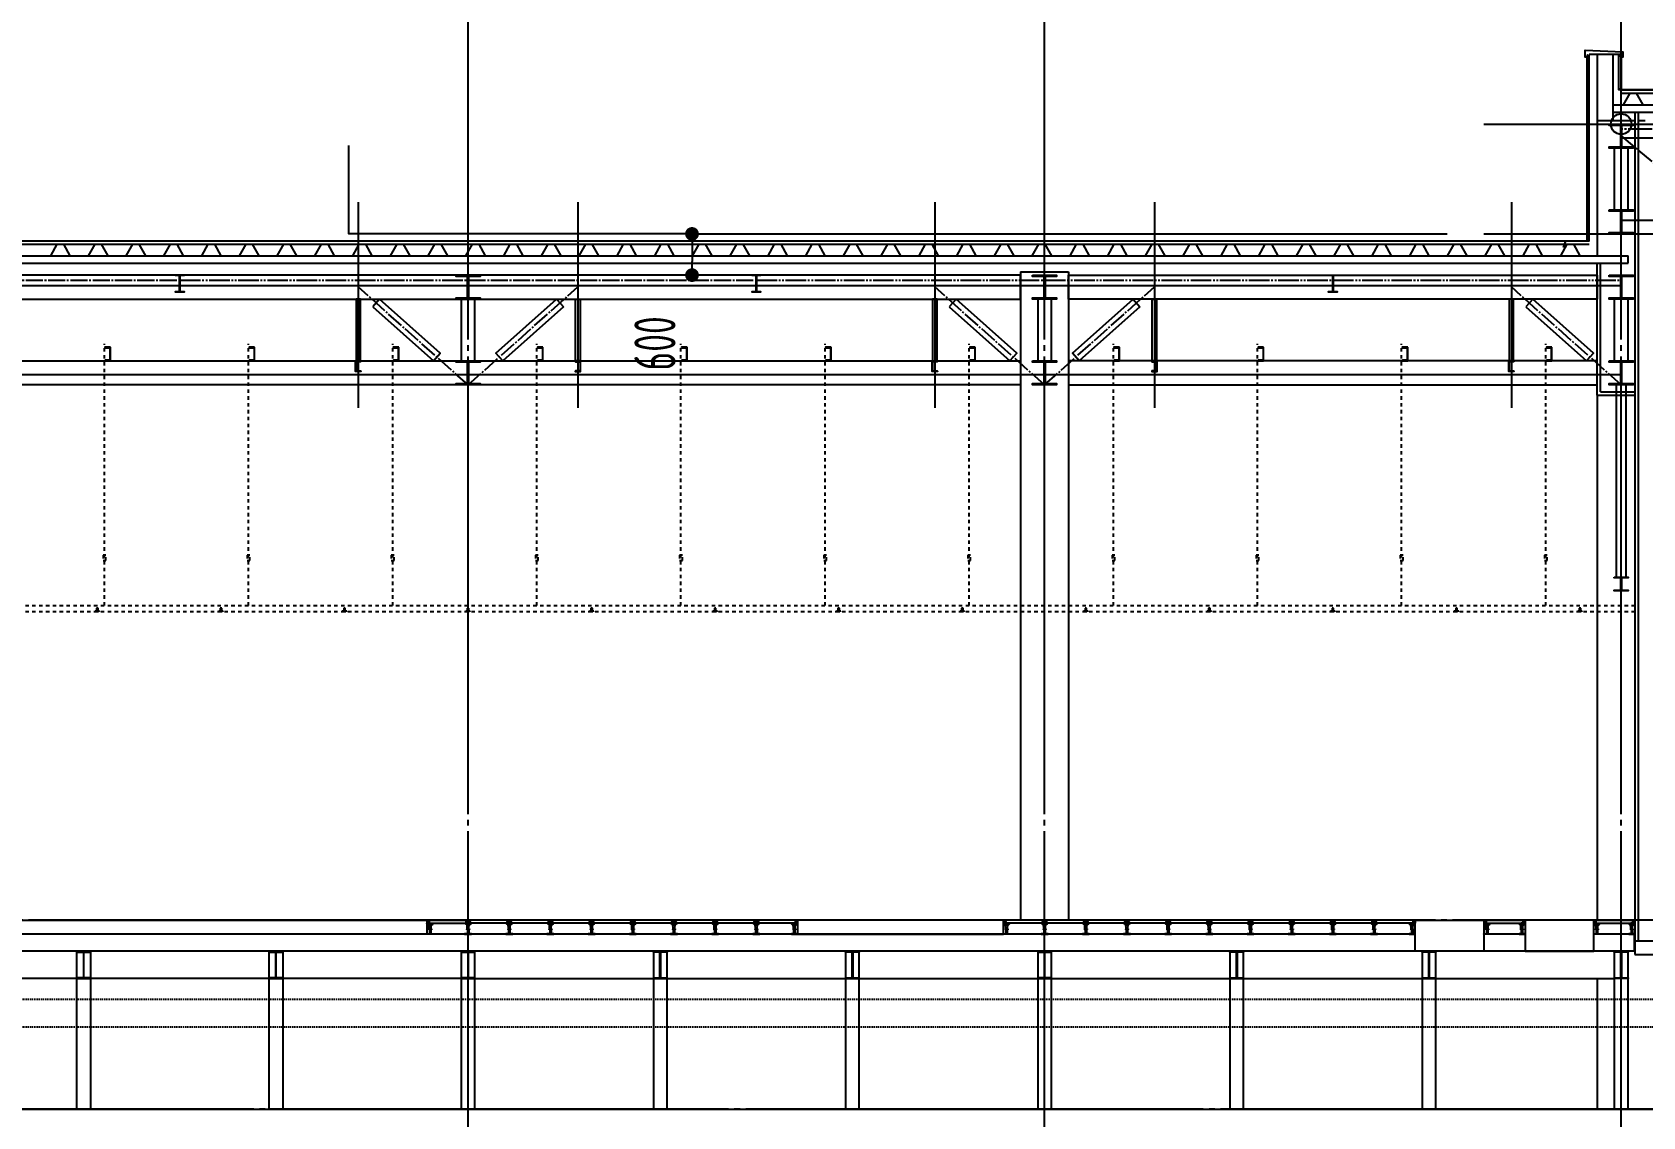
# Model space of a CAD drawing. Header units: millimetres. Extents: x -32710 to 654186, y -254124 to 420220.
# Drawn here: x 133250 to 156715, y 393838 to 409639 of the extents above; entities that cross this region are included whole.
import ezdxf
from ezdxf.xclip import XClip

# ---------------------------------------------------------------- set-up
doc = ezdxf.new("R2010")
doc.units = ezdxf.units.MM
doc.header["$LTSCALE"] = 1000
for name, pattern in [('DOT2', [3.175, 0, -3.175]), ('TPH12-SEC-@E$0$CENTERK0', [0.65, 0.5, -0.05, 0.05, -0.05]), ('TPH12-SEC-@E$0$CENTERK5', [6.916, 6.667, -0.083, 0.083, -0.083]), ('TPH12-SEC-@E$0$DOTK1', [0.1, 0.05, -0.05]), ('TPH12-SEC-@E$0$PHANTOMK1', [1.415, 1, -0.083, 0.083, -0.083, 0.083, -0.083]), ('YFM1P-長$0$HIDDEN', [9.525, 6.35, -3.175])]:
    doc.linetypes.add(name, pattern=pattern)
for name, color, linetype in [('0-LEVEL LINE', 4, 'DOT2'), ('TPH12-SEC-@E$0$$FFU', 252, 'TPH12-SEC-@E$0$DOTK1'), ('TPH12-SEC-@E$0$H-SIN', 252, 'TPH12-SEC-@E$0$CENTERK5'), ('TPH12-SEC-@E$0$HATCH', 252, 'Continuous'), ('TPH12-SEC-@E$0$KABE1', 252, 'Continuous'), ('TPH12-SEC-@E$0$PT', 252, 'Continuous'), ('TPH12-SEC-@E$0$SIAGE1', 252, 'Continuous'), ('TPH12-SEC-@E$0$SIAGE2', 252, 'Continuous'), ('TPH12-SEC-@E$0$SIAGE3', 252, 'Continuous'), ('TPH12-SEC-@E$0$SIN-M', 252, 'Continuous'), ('TPH12-SEC-@E$0$STEEL2', 252, 'Continuous'), ('TPH12-SEC-@E$0$STEEL3', 252, 'Continuous'), ('TPH12-SEC-@E$0$SUGATA2', 252, 'Continuous'), ('TPH12-SEC-@E$0$SUGATA3', 252, 'Continuous'), ('TPH12-SEC-@E$0$フリーアクセス', 252, 'Continuous'), ('YFM1P-長$0$M-FOUN', 252, 'Continuous')]:
    doc.layers.add(name, color=color, linetype=linetype)
doc.styles.add('TPH12-SEC-@E$0$dim-txt', font='isocp.shx', dxfattribs={"width": 0.7, "bigfont": 'chineset.shx'})
doc.dimstyles.new('TPH12-SEC-@E$0$ARCH-dim-2000', dxfattribs={"dimscale": 2000, "dimtxt": 0.3, "dimasz": 0.1, "dimexe": 0.1, "dimexo": 0.1, "dimgap": 0.05, "dimtad": 1, "dimdec": 0, "dimrnd": 0.1, "dimdsep": 46, "dimlunit": 6, "dimtxsty": 'TPH12-SEC-@E$0$dim-txt', "dimblk": 'TPH12-SEC-@E$0$_Dot', "dimblk1": 'TPH12-SEC-@E$0$_Origin', "dimblk2": 'TPH12-SEC-@E$0$_Origin', "dimcen": 2, "dimclrd": 256, "dimclre": 256, "dimclrt": 256, "dimadec": 0, "dimazin": 0, "dimtfac": 1, "dimtdec": 1, "dimtix": 1, "dimtmove": 2, "dimatfit": 3, "dimldrblk": 'TPH12-SEC-@E$0$_Origin', "dimfxl": 1, "dimtvp": 1, "dimtolj": 1, "dimarcsym": 0})

# ---------------------------------------------------------------- blocks, each defined once
blk = doc.blocks.new('TPH12-SEC-@E$0$ペデスタルA')
at = {"layer": 'TPH12-SEC-@E$0$フリーアクセス'}
for p, q in [((-30, 0), (-31, -1)), ((-14, 0), (-30, 0)), ((-13, -1), (-14, 0)), ((0, -10), (0, 0)), ((13, -1), (14, 0)), ((14, 0), (30, 0)), ((30, 0), (31, -1)), ((-50, -200), (-50, -197)), ((-50, -197), (50, -197)), ((50, -200), (-50, -200)), ((-40, -46), (-40, -49)), ((40, -46), (-40, -46)), ((-40, -47), (40, -47)), ((38, -51), (-38, -51)), ((-38, -51), (-15, -72)), ((36, -43), (-36, -43)), ((-36, -43), (-36, -45)), ((-36, -45), (-34, -45)), ((-34, -41), (-34, -45)), ((32, -40), (-32, -40)), ((32, -46), (-32, -46)), ((-31, -8), (-31, -1)), ((-13, -1), (-31, -1)), ((-13, -8), (-31, -8)), ((-30, -20), (-30, -39)), ((-28, -18), (-16, -18)), ((-26, -10), (-26, -8)), ((-26, -18), (-26, -10)), ((-26, -10), (-26, -10)), ((-26, -18), (-26, -36)), ((-26, -36), (-25, -37)), ((-25, -37), (-25, -40)), ((-25, -37), (-19, -37)), ((-24, -41), (-20, -41)), ((-18, -36), (-19, -37)), ((-19, -37), (-19, -40)), ((-19, -122), (-19, -136)), ((18, -122), (-19, -122)), ((-16, -138), (-19, -136)), ((-18, -10), (-18, -8)), ((-18, -18), (-18, -10)), ((-18, -10), (-18, -10)), ((-18, -18), (-18, -36)), ((16, -138), (-16, -138)), ((-15, -46), (-15, -44)), ((-15, -46), (-8, -46)), ((-13, -122), (-15, -53)), ((-14, -20), (-14, -39)), ((-9, -43), (-14, -43)), ((-13, -8), (-13, -1)), ((-12, -197), (-10, -194)), ((-10, -122), (-10, -136)), ((-10, -138), (-10, -194)), ((10, -194), (-10, -194)), ((9, -112), (-9, -112)), ((-9, -130), (9, -130)), ((-8, -46), (-8, -44)), ((-5, -39), (-4, -13)), ((-5, -109), (0, -106)), ((-5, -115), (-5, -109)), ((0, -118), (-5, -115)), ((-5, -127), (0, -124)), ((-5, -133), (-5, -127)), ((0, -136), (-5, -133)), ((-2, -53), (-2, -71)), ((-1, -45), (-1, -43)), ((-1, -45), (1, -45)), ((0, -106), (5, -109)), ((5, -115), (0, -118)), ((0, -124), (5, -127)), ((5, -133), (0, -136)), ((1, -45), (1, -43)), ((2, -53), (2, -71)), ((5, -39), (4, -13)), ((5, -109), (5, -115)), ((5, -127), (5, -133)), ((10, -122), (10, -136)), ((10, -138), (10, -194)), ((12, -197), (10, -194)), ((13, -8), (13, -1)), ((13, -1), (31, -1)), ((13, -8), (31, -8)), ((13, -122), (15, -53)), ((14, -20), (14, -39)), ((38, -51), (15, -72)), ((28, -18), (16, -18)), ((16, -138), (18, -136)), ((18, -10), (18, -8)), ((18, -18), (18, -10)), ((18, -10), (18, -10)), ((18, -18), (18, -36)), ((18, -36), (19, -37)), ((18, -122), (18, -136)), ((25, -37), (19, -37)), ((19, -37), (19, -40)), ((24, -41), (20, -41)), ((26, -36), (25, -37)), ((25, -37), (25, -40)), ((26, -10), (26, -8)), ((26, -18), (26, -10)), ((26, -10), (26, -10)), ((26, -18), (26, -36)), ((30, -20), (30, -39)), ((31, -8), (31, -1)), ((33, -45), (33, -41)), ((36, -45), (33, -45)), ((36, -43), (36, -45)), ((40, -49), (40, -46)), ((50, -200), (50, -197))]:
    blk.add_line(p, q, dxfattribs=at)
for centre in [(0, -112), (0, -130)]:
    blk.add_circle(centre, 4.98, dxfattribs=at)
for centre, radius, start, end in [((-38, -49), 2, 180, 270), ((-38, -52), 1, 47.9554, 82.0191), ((-32, -41), 1, 90, 180), ((-32, -45), 1, 180, 270), ((-32, -38), 1.5, 270, 358.5), ((-28, -20), 2, 90, 178.5), ((-26, -8), 0.4, 0, 90), ((-24, -40), 1, 180.5, 270), ((-20, -40), 1, 270, 359.5), ((-18, -8), 0.4, 90, 180), ((-17, -53), 2, 2, 90), ((-16, -20), 2, 1.5, 90), ((-14, -44), 0.9, 90, 175), ((-16, -72), 1, 2, 47.9554), ((-12, -38), 1.5, 181.5, 270), ((-14, -131), 7.03, 270, 309.8217), ((0, -110), 28.5, 250.5288, 289.4712), ((-9, -44), 0.9, 5, 90), ((-6, -39), 1, 270, 357.5), ((-1, -13), 3, 90, 177.5), ((-4, -53), 2, 0, 90), ((0, -71), 2, 180, 270), ((0, -71), 2, 270, 0), ((1, -13), 3, 2.5, 90), ((4, -53), 2, 90, 180), ((6, -39), 1, 182.5, 270), ((14, -131), 7.03, 230.1783, 270), ((12, -38), 1.5, 270, 358.5), ((16, -20), 2, 90, 178.5), ((17, -53), 2, 90, 178), ((16, -72), 1, 132.0446, 178), ((18, -8), 0.4, 0, 90), ((20, -40), 1, 180.5, 270), ((24, -40), 1, 270, 359.5), ((26, -8), 0.4, 90, 180), ((28, -20), 2, 1.5, 90), ((32, -38), 1.5, 181.5, 270), ((32, -41), 1, 0, 90), ((32, -45), 1, 270, 0), ((38, -49), 2, 270, 0)]:
    blk.add_arc(centre, radius, start, end, dxfattribs=at)
blk = doc.blocks.new('TPH12-SEC-@E$0$$ISO-BL35900')
at = {"layer": 'TPH12-SEC-@E$0$SIAGE1'}
blk.add_lwpolyline([(-17, 917), (-17, 937, -0.414214), (-17, 937), (-11, 937), (-10, 948, -0.376614), (-8, 950, -0.414214), (-6, 948), (-6, 934, -0.414214), (-6, 933), (-10, 933), (-10, 917), (-6, 917, -0.414214), (-6, 917), (-6, 905), (0, 905, -0.414214), (0, 905), (0, 8, -1), (-5, 8), (-5, 40), (-11, 40), (-12, 31, -0.391902), (-14, 29), (-14, 29, -0.414214), (-16, 31), (-16, 39)], format="xyb", dxfattribs=at)
at = {"layer": 'TPH12-SEC-@E$0$SIAGE2'}
for p, q in [((-17, 937), (-25, 937)), ((-14, 29), (-27, 29))]:
    blk.add_line(p, q, dxfattribs=at)
at = {"layer": 'TPH12-SEC-@E$0$SIAGE2', "color": 7}
blk.add_lwpolyline([(-25, 39), (-25, 31, -0.414214), (-27, 29), (-27, 29, -0.383541), (-29, 31), (-30, 39), (-30, 49), (-34, 49, -0.414214), (-35, 50), (-35, 948, -1), (-31, 948), (-31, 937), (-25, 937, -0.414214), (-25, 937), (-25, 917)], format="xyb", dxfattribs=at)
blk = doc.blocks.new('TPH12-SEC-@E$0$_Dot')
at = {"color": 0, "linetype": 'ByBlock', "lineweight": -2}
blk.add_line((-0.5, 0), (-1, 0), dxfattribs=at)
at = {"color": 0, "linetype": 'ByBlock', "const_width": 0.5}
blk.add_lwpolyline([(-0.25, 0, 1), (0.25, 0, 1)], format="xyb", close=True, dxfattribs=at)
blk = doc.blocks.new('*D2613')
at = {"layer": 'DEFPOINTS', "color": 0, "transparency": 16777216}
for p in [(142863, 406700), (142863, 406100), (142863, 406100)]:
    blk.add_point(p, dxfattribs=at)
at = {"layer": 'TPH12-SEC-@E$0$SIN-M', "lineweight": -2, "transparency": 16777216}
blk.add_line((142863, 406500), (142863, 406300), dxfattribs=at)
at = {"layer": 'TPH12-SEC-@E$0$SIN-M', "lineweight": -2, "transparency": 16777216, "xscale": 200, "yscale": 200, "zscale": 200}
for p, rotation in [((142863, 406700), 90), ((142863, 406100), 270)]:
    blk.add_blockref('TPH12-SEC-@E$0$_Dot', p, dxfattribs=dict(at, rotation=rotation))
at = {"layer": 'TPH12-SEC-@E$0$SIN-M', "transparency": 16777216, "insert": (142323, 405105), "char_height": 600, "attachment_point": 5, "rotation": 90, "style": 'TPH12-SEC-@E$0$dim-txt'}
blk.add_mtext('\\A1;600', dxfattribs=at)
blk = doc.blocks.new('TPH12-SEC-@E$0$_Origin')
at = {"color": 0, "linetype": 'ByBlock', "lineweight": -2}
blk.add_line((0, 0), (-1, 0), dxfattribs=at)
blk.add_circle((0, 0), 0.5, dxfattribs=at)
blk = doc.blocks.new('TPH12-SEC-@E$0$ペデスタルB')
at = {"layer": 'TPH12-SEC-@E$0$フリーアクセス'}
for p, q in [((-31, -1), (-30, 0)), ((-30, 0), (-14, 0)), ((-14, 0), (-13, -1)), ((-84, -49), (-84, -52)), ((3, -49), (-84, -49)), ((3, -50), (-84, -50)), ((-84, -200), (-84, -197)), ((3, -197), (-84, -197)), ((-84, -200), (3, -200)), ((1, -54), (-82, -54)), ((-82, -54), (-59, -75)), ((-3, -46), (-77, -46)), ((-77, -49), (-77, -46)), ((-77, -49), (-3, -49)), ((-62, -125), (-62, -139)), ((-25, -125), (-62, -125)), ((-60, -141), (-62, -139)), ((-28, -141), (-60, -141)), ((-57, -125), (-59, -56)), ((-56, -197), (-53, -194)), ((-35, -115), (-53, -115)), ((-53, -125), (-53, -139)), ((-53, -133), (-35, -133)), ((-53, -141), (-53, -194)), ((-53, -194), (-34, -194)), ((-49, -112), (-44, -109)), ((-49, -118), (-49, -112)), ((-44, -121), (-49, -118)), ((-49, -130), (-44, -127)), ((-49, -136), (-49, -130)), ((-44, -139), (-49, -136)), ((-46, -56), (-46, -74)), ((-44, -109), (-39, -112)), ((-39, -118), (-44, -121)), ((-44, -127), (-39, -130)), ((-39, -136), (-44, -139)), ((-42, -56), (-42, -74)), ((-39, -112), (-39, -118)), ((-39, -130), (-39, -136)), ((-34, -125), (-34, -139)), ((-34, -141), (-34, -194)), ((-31, -197), (-34, -194)), ((-31, -1), (-13, -1)), ((-31, -8), (-31, -1)), ((-31, -8), (-13, -8)), ((-31, -125), (-29, -56)), ((-30, -20), (-30, -39)), ((1, -54), (-29, -75)), ((-16, -18), (-28, -18)), ((-28, -141), (-25, -139)), ((-26, -10), (-26, -8)), ((-26, -10), (-26, -10)), ((-26, -32), (-26, -10)), ((-25, -33), (-26, -32)), ((-25, -33), (-19, -33)), ((-25, -125), (-25, -139)), ((-18, -32), (-19, -33)), ((-18, -10), (-18, -8)), ((-18, -10), (-18, -10)), ((-18, -32), (-18, -10)), ((-14, -20), (-14, -39)), ((-13, -8), (-13, -1)), ((-5, -39), (-4, -13)), ((0, -43), (0, 0)), ((0, 0), (3, 0)), ((0, -40), (0, -1)), ((3, 0), (3, -43)), ((3, -52), (3, -49)), ((3, -200), (3, -197))]:
    blk.add_line(p, q, dxfattribs=at)
blk.add_lwpolyline([(-4, -40), (-56, -40), (-56, -46), (-4, -46)], close=True, dxfattribs=at)
for centre in [(-44, -115), (-44, -133)]:
    blk.add_circle(centre, 4.98, dxfattribs=at)
for centre, radius, start, end in [((-82, -52), 2, 180, 270), ((-82, -55), 1, 47.9554, 82.0191), ((-73, -75), 1, 2, 47.9554), ((-61, -56), 2, 2, 90), ((-58, -134), 7.03, 270, 309.8217), ((-44, -112), 28.5, 250.5288, 289.4712), ((-48, -56), 2, 0, 90), ((-44, -74), 2, 180, 270), ((-44, -74), 2, 270, 0), ((-40, -56), 2, 90, 180), ((-30, -134), 7.03, 230.1783, 270), ((-31, -39), 1, 270, 357.5), ((-28, -20), 2, 90, 177.5), ((-27, -56), 2, 90, 178), ((-28, -75), 1, 132.0446, 178), ((-26, -8), 0.4, 0, 90), ((-18, -8), 0.4, 90, 180), ((-16, -20), 2, 2.5, 90), ((-13, -39), 1, 182.5, 270), ((-6, -39), 1, 270, 357.5), ((-1, -13), 3, 90, 177.5), ((-3, -43), 3.2, 270, 0), ((-3, -43), 6.4, 270, 0), ((1, -52), 2, 270, 0)]:
    blk.add_arc(centre, radius, start, end, dxfattribs=at)
blk = doc.blocks.new('YFM1P-長')
at = {"layer": 'YFM1P-長$0$M-FOUN', "color": 252, "linetype": 'YFM1P-長$0$HIDDEN', "ltscale": 0.1}
for p, q in [((270450, 402885), (47650, 402885)), ((270450, 402130), (47650, 402130))]:
    blk.add_line(p, q, dxfattribs=at)
at = {"layer": 'YFM1P-長$0$M-FOUN', "color": 1}
blk.add_line((270450, 401200), (47650, 401200), dxfattribs=at)
blk = doc.blocks.new('TPH12-SEC-@E')
at = {"layer": 'DEFPOINTS'}
for p, q in [((156400, 408100), (180400, 408100)), ((138000, 407164.1), (138000, 404164.1)), ((141200, 407164.1), (141200, 404164.1)), ((146400, 407164.1), (146400, 404164.1)), ((149600, 407164.1), (149600, 404164.1)), ((154800, 407164.1), (154800, 404164.1)), ((156400, 406900), (180400, 406900)), ((131200, 405950), (139600, 405950)), ((139600, 405950), (156400, 405950)), ((131200, 404650), (139600, 404650)), ((139600, 404650), (156400, 404650))]:
    blk.add_line(p, q, dxfattribs=at)
blk.add_circle((156400, 408300), 150, dxfattribs=at)
at = {"layer": 'TPH12-SEC-@E$0$$FFU'}
for p, q in [((134302, 401285), (134302, 405100)), ((136402, 401285), (136402, 405100)), ((138502, 401285), (138502, 405100)), ((140602, 401285), (140602, 405100)), ((142702, 401285), (142702, 405100)), ((144802, 401285), (144802, 405100)), ((146902, 401285), (146902, 405100)), ((149002, 401285), (149002, 405100)), ((151102, 401285), (151102, 405100)), ((153202, 401285), (153202, 405100)), ((155302, 401285), (155302, 405100)), ((63950, 401285), (156600, 401285)), ((63950, 401200), (156600, 401200))]:
    blk.add_line(p, q, dxfattribs=at)
for points in [[(134322, 401940), (134322, 402020), (134322, 402020), (134282, 402020), (134282, 401940)], [(136422, 401940), (136422, 402020), (136422, 402020), (136382, 402020), (136382, 401940)], [(138522, 401940), (138522, 402020), (138522, 402020), (138482, 402020), (138482, 401940)], [(140622, 401940), (140622, 402020), (140622, 402020), (140582, 402020), (140582, 401940)], [(142722, 401940), (142722, 402020), (142722, 402020), (142682, 402020), (142682, 401940)], [(144822, 401940), (144822, 402020), (144822, 402020), (144782, 402020), (144782, 401940)], [(146922, 401940), (146922, 402020), (146922, 402020), (146882, 402020), (146882, 401940)], [(149022, 401940), (149022, 402020), (149022, 402020), (148982, 402020), (148982, 401940)], [(151122, 401940), (151122, 402020), (151122, 402020), (151082, 402020), (151082, 401940)], [(153222, 401940), (153222, 402020), (153222, 402020), (153182, 402020), (153182, 401940)], [(155322, 401940), (155322, 402020), (155322, 402020), (155282, 402020), (155282, 401940)], [(134167.5, 401200), (134232.5, 401200), (134232.5, 401203), (134211, 401203), (134211, 401248), (134189, 401248), (134189, 401203), (134167.5, 401203)], [(135967.5, 401200), (136032.5, 401200), (136032.5, 401203), (136011, 401203), (136011, 401248), (135989, 401248), (135989, 401203), (135967.5, 401203)], [(137767.5, 401200), (137832.5, 401200), (137832.5, 401203), (137811, 401203), (137811, 401248), (137789, 401248), (137789, 401203), (137767.5, 401203)], [(139567.5, 401200), (139632.5, 401200), (139632.5, 401203), (139611, 401203), (139611, 401248), (139589, 401248), (139589, 401203), (139567.5, 401203)], [(141367.5, 401200), (141432.5, 401200), (141432.5, 401203), (141411, 401203), (141411, 401248), (141389, 401248), (141389, 401203), (141367.5, 401203)], [(143167.5, 401200), (143232.5, 401200), (143232.5, 401203), (143211, 401203), (143211, 401248), (143189, 401248), (143189, 401203), (143167.5, 401203)], [(144967.5, 401200), (145032.5, 401200), (145032.5, 401203), (145011, 401203), (145011, 401248), (144989, 401248), (144989, 401203), (144967.5, 401203)], [(146767.5, 401200), (146832.5, 401200), (146832.5, 401203), (146811, 401203), (146811, 401248), (146789, 401248), (146789, 401203), (146767.5, 401203)], [(148567.5, 401200), (148632.5, 401200), (148632.5, 401203), (148611, 401203), (148611, 401248), (148589, 401248), (148589, 401203), (148567.5, 401203)], [(150367.5, 401200), (150432.5, 401200), (150432.5, 401203), (150411, 401203), (150411, 401248), (150389, 401248), (150389, 401203), (150367.5, 401203)], [(152167.5, 401200), (152232.5, 401200), (152232.5, 401203), (152211, 401203), (152211, 401248), (152189, 401248), (152189, 401203), (152167.5, 401203)], [(153967.5, 401200), (154032.5, 401200), (154032.5, 401203), (154011, 401203), (154011, 401248), (153989, 401248), (153989, 401203), (153967.5, 401203)], [(155767.5, 401200), (155832.5, 401200), (155832.5, 401203), (155811, 401203), (155811, 401248), (155789, 401248), (155789, 401203), (155767.5, 401203)]]:
    blk.add_lwpolyline(points, close=True, dxfattribs=at)
at = {"layer": 'TPH12-SEC-@E$0$H-SIN'}
for p, q in [((139600, 377500), (139600, 414000)), ((148000, 377500), (148000, 414000)), ((156400, 377500), (156400, 414000)), ((154400, 408300), (182400, 408300)), ((154400, 406700), (182400, 406700)), ((298929.6, 396700), (18729.6, 396700)), ((274800, 393950), (45200, 393950))]:
    blk.add_line(p, q, dxfattribs=at)
at = {"layer": 'TPH12-SEC-@E$0$HATCH'}
for points in [[(138211.3, 405638.1), (139094.9, 404850), (139194.7, 404961.9), (138311.1, 405750)], [(140988.7, 405638.1), (140105.1, 404850), (140005.3, 404961.9), (140888.9, 405750)], [(146611.3, 405638.1), (147494.9, 404850), (147594.7, 404961.9), (146711.1, 405750)], [(149388.7, 405638.1), (148505.1, 404850), (148405.3, 404961.9), (149288.9, 405750)], [(155011.3, 405638.1), (155894.9, 404850), (155994.7, 404961.9), (155111.1, 405750)]]:
    blk.add_lwpolyline(points, close=True, dxfattribs=at)
at = {"layer": 'TPH12-SEC-@E$0$KABE1'}
for p, q in [((156600, 396400), (180200, 396400)), ((156600, 396400), (156600, 396200)), ((156600, 396200), (180200, 396200)), ((47650, 393950), (272350, 393950))]:
    blk.add_line(p, q, dxfattribs=at)
for points in [[(71200, 396700), (139000, 396700), (139000, 396500), (71200, 396500)], [(147400, 396700), (144400, 396700), (144400, 396500), (147400, 396500)]]:
    blk.add_lwpolyline(points, close=True, dxfattribs=at)
for points in [[(154400, 396250), (153400, 396250), (153400, 396700), (154400, 396700), (154400, 396250)], [(155000, 396250), (156000, 396250), (156000, 396700), (155000, 396700), (155000, 396250)]]:
    blk.add_lwpolyline(points, dxfattribs=at)
at = {"layer": 'TPH12-SEC-@E$0$PT'}
for p, q in [((156600, 408475), (156600, 396400)), ((156650, 408475), (156650, 396400)), ((156050, 404350), (156050, 406275)), ((156100, 404400), (156100, 406275)), ((156050, 404350), (156600, 404350)), ((156100, 404400), (156600, 404400))]:
    blk.add_line(p, q, dxfattribs=at)
at = {"layer": 'TPH12-SEC-@E$0$SIAGE1'}
for p, q in [((156383, 409282.4), (156383, 409301.5)), ((156383, 409282.4), (156383, 409301.5)), ((156383.5, 409302), (156389, 409302)), ((156383.5, 409302), (156389, 409302)), ((156389, 409302), (156389.9, 409313.2)), ((156389, 409302), (156389.9, 409313.2)), ((156393.5, 409298), (156390, 409298)), ((156390, 409298), (156390, 409282)), ((156393.5, 409298), (156390, 409298)), ((156390, 409298), (156390, 409282)), ((156390, 409282), (156393.5, 409282)), ((156390, 409282), (156393.5, 409282)), ((156394, 409313), (156394, 409298.5)), ((156394, 409313), (156394, 409298.5)), ((156394, 409281.5), (156394, 409270)), ((156394, 409281.5), (156394, 409270)), ((156394, 409270), (156399.5, 409270)), ((156394, 409270), (156399.5, 409270)), ((156400, 409269.5), (156400, 408810)), ((139000, 396700), (139600, 396700)), ((144400, 396700), (139600, 396700)), ((153400, 396700), (147400, 396700)), ((154400, 396700), (155000, 396700)), ((156000, 396700), (156600, 396700))]:
    blk.add_line(p, q, dxfattribs=at)
for points in [[(155900, 409275), (155875, 409275), (155875, 409375), (156425, 409355), (156425, 409275), (156400, 409275)], [(157205.8, 408700), (157170, 408800), (156365, 408800), (156365, 408950)], [(156330, 408580), (156435, 408580), (156530, 408750), (156620, 408750), (156715, 408580)], [(155558.4, 406500), (155594.3, 406600), (155935, 406600), (155935, 406760)], [(133250, 406380), (133520, 406380), (133615, 406550), (133705, 406550), (133800, 406380)], [(133800, 406380), (134070, 406380), (134165, 406550), (134255, 406550), (134350, 406380)], [(134350, 406380), (134620, 406380), (134715, 406550), (134805, 406550), (134900, 406380)], [(134900, 406380), (135170, 406380), (135265, 406550), (135355, 406550), (135450, 406380)], [(135450, 406380), (135720, 406380), (135815, 406550), (135905, 406550), (136000, 406380)], [(136000, 406380), (136270, 406380), (136365, 406550), (136455, 406550), (136550, 406380)], [(136550, 406380), (136820, 406380), (136915, 406550), (137005, 406550), (137100, 406380)], [(137100, 406380), (137370, 406380), (137465, 406550), (137555, 406550), (137650, 406380)], [(137650, 406380), (137920, 406380), (138015, 406550), (138105, 406550), (138200, 406380)], [(138200, 406380), (138470, 406380), (138565, 406550), (138655, 406550), (138750, 406380)], [(138750, 406380), (139020, 406380), (139115, 406550), (139205, 406550), (139300, 406380)], [(139300, 406380), (139570, 406380), (139665, 406550), (139755, 406550), (139850, 406380)], [(139850, 406380), (140120, 406380), (140215, 406550), (140305, 406550), (140400, 406380)], [(140400, 406380), (140670, 406380), (140765, 406550), (140855, 406550), (140950, 406380)], [(140950, 406380), (141220, 406380), (141315, 406550), (141405, 406550), (141500, 406380)], [(141500, 406380), (141770, 406380), (141865, 406550), (141955, 406550), (142050, 406380)], [(142050, 406380), (142320, 406380), (142415, 406550), (142505, 406550), (142600, 406380)], [(142600, 406380), (142870, 406380), (142965, 406550), (143055, 406550), (143150, 406380)], [(143150, 406380), (143420, 406380), (143515, 406550), (143605, 406550), (143700, 406380)], [(143700, 406380), (143970, 406380), (144065, 406550), (144155, 406550), (144250, 406380)], [(144250, 406380), (144520, 406380), (144615, 406550), (144705, 406550), (144800, 406380)], [(144800, 406380), (145070, 406380), (145165, 406550), (145255, 406550), (145350, 406380)], [(145350, 406380), (145620, 406380), (145715, 406550), (145805, 406550), (145900, 406380)], [(145900, 406380), (146170, 406380), (146265, 406550), (146355, 406550), (146450, 406380)], [(146450, 406380), (146720, 406380), (146815, 406550), (146905, 406550), (147000, 406380)], [(147000, 406380), (147270, 406380), (147365, 406550), (147455, 406550), (147550, 406380)], [(147550, 406380), (147820, 406380), (147915, 406550), (148005, 406550), (148100, 406380)], [(148100, 406380), (148370, 406380), (148465, 406550), (148555, 406550), (148650, 406380)], [(148650, 406380), (148920, 406380), (149015, 406550), (149105, 406550), (149200, 406380)], [(149200, 406380), (149470, 406380), (149565, 406550), (149655, 406550), (149750, 406380)], [(149750, 406380), (150020, 406380), (150115, 406550), (150205, 406550), (150300, 406380)], [(150300, 406380), (150570, 406380), (150665, 406550), (150755, 406550), (150850, 406380)], [(150850, 406380), (151120, 406380), (151215, 406550), (151305, 406550), (151400, 406380)], [(151400, 406380), (151670, 406380), (151765, 406550), (151855, 406550), (151950, 406380)], [(151950, 406380), (152220, 406380), (152315, 406550), (152405, 406550), (152500, 406380)], [(152500, 406380), (152770, 406380), (152865, 406550), (152955, 406550), (153050, 406380)], [(153050, 406380), (153320, 406380), (153415, 406550), (153505, 406550), (153600, 406380)], [(153600, 406380), (153870, 406380), (153965, 406550), (154055, 406550), (154150, 406380)], [(154150, 406380), (154420, 406380), (154515, 406550), (154605, 406550), (154700, 406380)], [(154700, 406380), (154970, 406380), (155065, 406550), (155155, 406550), (155250, 406380)], [(155250, 406380), (155520, 406380), (155615, 406550), (155705, 406550), (155800, 406380)]]:
    blk.add_lwpolyline(points, dxfattribs=at)
blk.add_lwpolyline([(155917, 407452.4), (155917, 407471.5, 0.4142136), (155916.5, 407472), (155911, 407472), (155910.1, 407483.2, 0.3766136), (155908, 407485, 0.4142136), (155906, 407483), (155906, 407468.5, 0.4142135), (155906.5, 407468), (155910, 407468), (155910, 407452), (155906.5, 407452, 0.4142136), (155906, 407451.5), (155906, 407440), (155900.5, 407440, 0.4142136), (155900, 407439.5), (155900, 406600)], format="xyb", dxfattribs=at)
for centre, radius, start, end in [((156383.5, 409301.5), 0.5, 90, 180), ((156383.5, 409301.5), 0.5, 90, 180), ((156392, 409312.9), 2.14, 89.48926, 172.0375), ((156392, 409312.9), 2.14, 89.48926, 172.0375), ((156392, 409313), 2, 360, 90), ((156392, 409313), 2, 360, 90), ((156393.5, 409298.5), 0.5, 270, 360), ((156393.5, 409298.5), 0.5, 270, 360), ((156393.5, 409281.5), 0.5, 360, 90), ((156393.5, 409281.5), 0.5, 360, 90), ((156399.5, 409269.5), 0.5, 360, 90), ((156399.5, 409269.5), 0.5, 360, 90)]:
    blk.add_arc(centre, radius, start, end, dxfattribs=at)
at = {"layer": 'TPH12-SEC-@E$0$SIAGE2'}
for p, q in [((156383.5, 409302), (156374.5, 409302)), ((156383.5, 409302), (156374.5, 409302)), ((156400, 408810), (156365, 408810)), ((155916.5, 407472), (155925.5, 407472)), ((155900, 406600), (155935, 406600))]:
    blk.add_line(p, q, dxfattribs=at)
for points in [[(156365, 408810), (156365, 409313, -1), (156369, 409313), (156369, 409302), (156374.5, 409302, -0.4142136), (156375, 409301.5), (156375, 409282.4)], [(155935, 406600), (155935, 407483, 1), (155931, 407483), (155931, 407472), (155925.5, 407472, 0.4142136), (155925, 407471.5), (155925, 407452.4)]]:
    blk.add_lwpolyline(points, format="xyb", dxfattribs=at)
at = {"layer": 'TPH12-SEC-@E$0$SIAGE3'}
for p, q in [((156400, 409315), (155935, 409315)), ((156280, 408580), (180520, 408580)), ((47050, 406380), (156500, 406380)), ((156500, 406275), (156500, 406380))]:
    blk.add_line(p, q, dxfattribs=at)
at = {"layer": 'TPH12-SEC-@E$0$SIN-M'}
blk.add_line((142863.3, 406700), (153863.3, 406700), dxfattribs=at)
blk.add_lwpolyline([(142863.3, 406700), (137863.3, 406700), (137863.3, 407990)], dxfattribs=at)
at = {"layer": 'TPH12-SEC-@E$0$STEEL2'}
for points in [[(156225, 408300), (156575, 408300), (156575, 408281), (156419, 408281, 0.4142136), (156406, 408268), (156406, 407982, 0.4142136), (156419, 407969), (156575, 407969), (156575, 407950), (156225, 407950), (156225, 407969), (156381, 407969, 0.4142136), (156394, 407982), (156394, 408268, 0.4142136), (156381, 408281), (156225, 408281)], [(156225, 407050), (156575, 407050), (156575, 407031), (156419, 407031, 0.4142136), (156406, 407018), (156406, 406732, 0.4142136), (156419, 406719), (156575, 406719), (156575, 406700), (156225, 406700), (156225, 406719), (156381, 406719, 0.4142136), (156394, 406732), (156394, 407018, 0.4142136), (156381, 407031), (156225, 407031)], [(135338, 406100), (135462, 406100), (135462, 406092), (135410.5, 406092, 0.4142136), (135402.5, 406084), (135402.5, 405868, 0.4142136), (135410.5, 405860), (135462, 405860), (135462, 405852), (135338, 405852), (135338, 405860), (135389.5, 405860, 0.4142136), (135397.5, 405868), (135397.5, 406084, 0.4142136), (135389.5, 406092), (135338, 406092)], [(139425, 406100), (139775, 406100), (139775, 406081), (139619, 406081, 0.4142136), (139606, 406068), (139606, 405782, 0.4142136), (139619, 405769), (139775, 405769), (139775, 405750), (139425, 405750), (139425, 405769), (139581, 405769, 0.4142136), (139594, 405782), (139594, 406068, 0.4142136), (139581, 406081), (139425, 406081)], [(143738, 406100), (143862, 406100), (143862, 406092), (143810.5, 406092, 0.4142136), (143802.5, 406084), (143802.5, 405868, 0.4142136), (143810.5, 405860), (143862, 405860), (143862, 405852), (143738, 405852), (143738, 405860), (143789.5, 405860, 0.4142136), (143797.5, 405868), (143797.5, 406084, 0.4142136), (143789.5, 406092), (143738, 406092)], [(147825, 406100), (148175, 406100), (148175, 406081), (148019, 406081, 0.4142136), (148006, 406068), (148006, 405782, 0.4142136), (148019, 405769), (148175, 405769), (148175, 405750), (147825, 405750), (147825, 405769), (147981, 405769, 0.4142136), (147994, 405782), (147994, 406068, 0.4142136), (147981, 406081), (147825, 406081)], [(152138, 406100), (152262, 406100), (152262, 406092), (152210.5, 406092, 0.4142136), (152202.5, 406084), (152202.5, 405868, 0.4142136), (152210.5, 405860), (152262, 405860), (152262, 405852), (152138, 405852), (152138, 405860), (152189.5, 405860, 0.4142136), (152197.5, 405868), (152197.5, 406084, 0.4142136), (152189.5, 406092), (152138, 406092)], [(156225, 406100), (156575, 406100), (156575, 406081), (156419, 406081, 0.4142136), (156406, 406068), (156406, 405782, 0.4142136), (156419, 405769), (156575, 405769), (156575, 405750), (156225, 405750), (156225, 405769), (156381, 405769, 0.4142136), (156394, 405782), (156394, 406068, 0.4142136), (156381, 406081), (156225, 406081)], [(134390, 405050), (134310, 405050), (134310, 405046.5, 0.4142136), (134317.5, 405039), (134375, 405039, -0.4142136), (134382.5, 405031.5), (134382.5, 404868.5, -0.4142136), (134375, 404861), (134317.5, 404861, 0.4142136), (134310, 404853.5), (134310, 404850), (134390, 404850)], [(136490, 405050), (136410, 405050), (136410, 405046.5, 0.4142136), (136417.5, 405039), (136475, 405039, -0.4142136), (136482.5, 405031.5), (136482.5, 404868.5, -0.4142136), (136475, 404861), (136417.5, 404861, 0.4142136), (136410, 404853.5), (136410, 404850), (136490, 404850)], [(138590, 405050), (138510, 405050), (138510, 405046.5, 0.4142136), (138517.5, 405039), (138575, 405039, -0.4142136), (138582.5, 405031.5), (138582.5, 404868.5, -0.4142136), (138575, 404861), (138517.5, 404861, 0.4142136), (138510, 404853.5), (138510, 404850), (138590, 404850)], [(140690, 405050), (140610, 405050), (140610, 405046.5, 0.4142136), (140617.5, 405039), (140675, 405039, -0.4142136), (140682.5, 405031.5), (140682.5, 404868.5, -0.4142136), (140675, 404861), (140617.5, 404861, 0.4142136), (140610, 404853.5), (140610, 404850), (140690, 404850)], [(142790, 405050), (142710, 405050), (142710, 405046.5, 0.4142136), (142717.5, 405039), (142775, 405039, -0.4142136), (142782.5, 405031.5), (142782.5, 404868.5, -0.4142136), (142775, 404861), (142717.5, 404861, 0.4142136), (142710, 404853.5), (142710, 404850), (142790, 404850)], [(144890, 405050), (144810, 405050), (144810, 405046.5, 0.4142136), (144817.5, 405039), (144875, 405039, -0.4142136), (144882.5, 405031.5), (144882.5, 404868.5, -0.4142136), (144875, 404861), (144817.5, 404861, 0.4142136), (144810, 404853.5), (144810, 404850), (144890, 404850)], [(146990, 405050), (146910, 405050), (146910, 405046.5, 0.4142136), (146917.5, 405039), (146975, 405039, -0.4142136), (146982.5, 405031.5), (146982.5, 404868.5, -0.4142136), (146975, 404861), (146917.5, 404861, 0.4142136), (146910, 404853.5), (146910, 404850), (146990, 404850)], [(149090, 405050), (149010, 405050), (149010, 405046.5, 0.4142136), (149017.5, 405039), (149075, 405039, -0.4142136), (149082.5, 405031.5), (149082.5, 404868.5, -0.4142136), (149075, 404861), (149017.5, 404861, 0.4142136), (149010, 404853.5), (149010, 404850), (149090, 404850)], [(151190, 405050), (151110, 405050), (151110, 405046.5, 0.4142136), (151117.5, 405039), (151175, 405039, -0.4142136), (151182.5, 405031.5), (151182.5, 404868.5, -0.4142136), (151175, 404861), (151117.5, 404861, 0.4142136), (151110, 404853.5), (151110, 404850), (151190, 404850)], [(153290, 405050), (153210, 405050), (153210, 405046.5, 0.4142136), (153217.5, 405039), (153275, 405039, -0.4142136), (153282.5, 405031.5), (153282.5, 404868.5, -0.4142136), (153275, 404861), (153217.5, 404861, 0.4142136), (153210, 404853.5), (153210, 404850), (153290, 404850)], [(155390, 405050), (155310, 405050), (155310, 405046.5, 0.4142136), (155317.5, 405039), (155375, 405039, -0.4142136), (155382.5, 405031.5), (155382.5, 404868.5, -0.4142136), (155375, 404861), (155317.5, 404861, 0.4142136), (155310, 404853.5), (155310, 404850), (155390, 404850)], [(137962.5, 404846), (138037.5, 404846), (138037.5, 404842.5, -0.4142136), (138031, 404836), (137975.5, 404836, 0.4142136), (137969, 404829.5), (137969, 404712.5, 0.4142136), (137975.5, 404706), (138031, 404706, -0.4142136), (138037.5, 404699.5), (138037.5, 404696), (137962.5, 404696)], [(139425, 404850), (139775, 404850), (139775, 404831), (139619, 404831, 0.4142136), (139606, 404818), (139606, 404532, 0.4142136), (139619, 404519), (139775, 404519), (139775, 404500), (139425, 404500), (139425, 404519), (139581, 404519, 0.4142136), (139594, 404532), (139594, 404818, 0.4142136), (139581, 404831), (139425, 404831)], [(141237.5, 404846), (141162.5, 404846), (141162.5, 404842.5, 0.4142136), (141169, 404836), (141224.5, 404836, -0.4142136), (141231, 404829.5), (141231, 404712.5, -0.4142136), (141224.5, 404706), (141169, 404706, 0.4142136), (141162.5, 404699.5), (141162.5, 404696), (141237.5, 404696)], [(146362.5, 404846), (146437.5, 404846), (146437.5, 404842.5, -0.4142136), (146431, 404836), (146375.5, 404836, 0.4142136), (146369, 404829.5), (146369, 404712.5, 0.4142136), (146375.5, 404706), (146431, 404706, -0.4142136), (146437.5, 404699.5), (146437.5, 404696), (146362.5, 404696)], [(147825, 404850), (148175, 404850), (148175, 404831), (148019, 404831, 0.4142136), (148006, 404818), (148006, 404532, 0.4142136), (148019, 404519), (148175, 404519), (148175, 404500), (147825, 404500), (147825, 404519), (147981, 404519, 0.4142136), (147994, 404532), (147994, 404818, 0.4142136), (147981, 404831), (147825, 404831)], [(149637.5, 404846), (149562.5, 404846), (149562.5, 404842.5, 0.4142136), (149569, 404836), (149624.5, 404836, -0.4142136), (149631, 404829.5), (149631, 404712.5, -0.4142136), (149624.5, 404706), (149569, 404706, 0.4142136), (149562.5, 404699.5), (149562.5, 404696), (149637.5, 404696)], [(154762.5, 404846), (154837.5, 404846), (154837.5, 404842.5, -0.4142136), (154831, 404836), (154775.5, 404836, 0.4142136), (154769, 404829.5), (154769, 404712.5, 0.4142136), (154775.5, 404706), (154831, 404706, -0.4142136), (154837.5, 404699.5), (154837.5, 404696), (154762.5, 404696)], [(156225, 404850), (156575, 404850), (156575, 404831), (156419, 404831, 0.4142136), (156406, 404818), (156406, 404532, 0.4142136), (156419, 404519), (156575, 404519), (156575, 404500), (156225, 404500), (156225, 404519), (156381, 404519, 0.4142136), (156394, 404532), (156394, 404818, 0.4142136), (156381, 404831), (156225, 404831)], [(156300, 401700), (156500, 401700), (156500, 401688), (156412, 401688, 0.4142136), (156404, 401680), (156404, 401520, 0.4142136), (156412, 401512), (156500, 401512), (156500, 401500), (156300, 401500), (156300, 401512), (156388, 401512, 0.4142136), (156396, 401520), (156396, 401680, 0.4142136), (156388, 401688), (156300, 401688)], [(134100, 396250), (133900, 396250), (133900, 396237), (133983, 396237, -0.4142136), (133996, 396224), (133996, 395876, -0.4142136), (133983, 395863), (133900, 395863), (133900, 395850), (134100, 395850), (134100, 395863), (134017, 395863, -0.4142136), (134004, 395876), (134004, 396224, -0.4142136), (134017, 396237), (134100, 396237)], [(136900, 396250), (136700, 396250), (136700, 396237), (136783, 396237, -0.4142136), (136796, 396224), (136796, 395876, -0.4142136), (136783, 395863), (136700, 395863), (136700, 395850), (136900, 395850), (136900, 395863), (136817, 395863, -0.4142136), (136804, 395876), (136804, 396224, -0.4142136), (136817, 396237), (136900, 396237)], [(139700, 396250), (139500, 396250), (139500, 396237), (139583, 396237, -0.4142136), (139596, 396224), (139596, 395876, -0.4142136), (139583, 395863), (139500, 395863), (139500, 395850), (139700, 395850), (139700, 395863), (139617, 395863, -0.4142136), (139604, 395876), (139604, 396224, -0.4142136), (139617, 396237), (139700, 396237)], [(142300, 396250), (142500, 396250), (142500, 396237), (142417, 396237, 0.4142136), (142404, 396224), (142404, 395876, 0.4142136), (142417, 395863), (142500, 395863), (142500, 395850), (142300, 395850), (142300, 395863), (142383, 395863, 0.4142136), (142396, 395876), (142396, 396224, 0.4142136), (142383, 396237), (142300, 396237)], [(145100, 396250), (145300, 396250), (145300, 396237), (145217, 396237, 0.4142136), (145204, 396224), (145204, 395876, 0.4142136), (145217, 395863), (145300, 395863), (145300, 395850), (145100, 395850), (145100, 395863), (145183, 395863, 0.4142136), (145196, 395876), (145196, 396224, 0.4142136), (145183, 396237), (145100, 396237)], [(148100, 396250), (147900, 396250), (147900, 396237), (147983, 396237, -0.4142136), (147996, 396224), (147996, 395876, -0.4142136), (147983, 395863), (147900, 395863), (147900, 395850), (148100, 395850), (148100, 395863), (148017, 395863, -0.4142136), (148004, 395876), (148004, 396224, -0.4142136), (148017, 396237), (148100, 396237)], [(150700, 396250), (150900, 396250), (150900, 396237), (150817, 396237, 0.4142136), (150804, 396224), (150804, 395876, 0.4142136), (150817, 395863), (150900, 395863), (150900, 395850), (150700, 395850), (150700, 395863), (150783, 395863, 0.4142136), (150796, 395876), (150796, 396224, 0.4142136), (150783, 396237), (150700, 396237)], [(153500, 396250), (153700, 396250), (153700, 396237), (153617, 396237, 0.4142136), (153604, 396224), (153604, 395876, 0.4142136), (153617, 395863), (153700, 395863), (153700, 395850), (153500, 395850), (153500, 395863), (153583, 395863, 0.4142136), (153596, 395876), (153596, 396224, 0.4142136), (153583, 396237), (153500, 396237)], [(156300, 396250), (156500, 396250), (156500, 396237), (156417, 396237, 0.4142136), (156404, 396224), (156404, 395876, 0.4142136), (156417, 395863), (156500, 395863), (156500, 395850), (156300, 395850), (156300, 395863), (156383, 395863, 0.4142136), (156396, 395876), (156396, 396224, 0.4142136), (156383, 396237), (156300, 396237)]]:
    blk.add_lwpolyline(points, format="xyb", close=True, dxfattribs=at)
at = {"layer": 'TPH12-SEC-@E$0$STEEL3'}
for p, q in [((156050, 409315), (156050, 408350)), ((156280, 409315), (156280, 408350)), ((156050, 408350), (156050, 406380)), ((156600, 408350), (156050, 408350)), ((156750, 408350), (156650, 408350)), ((147650, 406150), (147650, 396700)), ((147650, 406150), (148350, 406150)), ((148350, 406150), (148350, 396700)), ((156050, 404350), (156050, 396700)), ((153400, 396500), (47660, 396500)), ((155000, 396500), (154400, 396500)), ((156590, 396500), (156000, 396500)), ((156590, 396500), (156590, 396250)), ((156590, 396250), (47660, 396250)), ((139600, 395850), (131200, 395850)), ((139600, 395850), (156300, 395850)), ((156050, 395850), (156050, 393950))]:
    blk.add_line(p, q, dxfattribs=at)
at = {"layer": 'TPH12-SEC-@E$0$STEEL3', "linetype": 'TPH12-SEC-@E$0$CENTERK0', "ltscale": 0.5}
for p, q in [((156403.5, 408125), (157901.7, 406875)), ((131206, 406025), (135397.5, 406025)), ((139606, 406025), (143797.5, 406025)), ((139600, 404500), (138000, 405927)), ((139600, 404500), (141200, 405927)), ((148000, 404500), (146400, 405927)), ((148000, 404500), (149600, 405927)), ((156400, 404500), (154800, 405927))]:
    blk.add_line(p, q, dxfattribs=at)
at = {"layer": 'TPH12-SEC-@E$0$STEEL3', "linetype": 'TPH12-SEC-@E$0$PHANTOMK1', "ltscale": 0.3}
for p, q in [((159397.5, 408225), (156406, 408225)), ((135402.5, 406025), (139594, 406025)), ((143802.5, 406025), (147994, 406025)), ((148006, 406025), (152197.5, 406025)), ((152202.5, 406025), (156394, 406025))]:
    blk.add_line(p, q, dxfattribs=at)
at = {"layer": 'TPH12-SEC-@E$0$STEEL3'}
for points in [[(156500, 407050), (156500, 407950), (156300, 407950), (156300, 407050)], [(131550, 405750), (147650, 405750), (147650, 406100), (131550, 406100)], [(156050, 405750), (148350, 405750), (148350, 406100), (156050, 406100)], [(138032.5, 404850), (138032.5, 405750), (137967.5, 405750), (137967.5, 404850)], [(139700, 404850), (139700, 405750), (139500, 405750), (139500, 404850)], [(141167.5, 404850), (141167.5, 405750), (141232.5, 405750), (141232.5, 404850)], [(146432.5, 404850), (146432.5, 405750), (146367.5, 405750), (146367.5, 404850)], [(148100, 404850), (148100, 405750), (147900, 405750), (147900, 404850)], [(149567.5, 404850), (149567.5, 405750), (149632.5, 405750), (149632.5, 404850)], [(154832.5, 404850), (154832.5, 405750), (154767.5, 405750), (154767.5, 404850)], [(156500, 404850), (156500, 405750), (156300, 405750), (156300, 404850)], [(131550, 404850), (147650, 404850), (147650, 404500), (131550, 404500)], [(156050, 404850), (148350, 404850), (148350, 404500), (156050, 404500)], [(156475, 401700), (156475, 404500), (156325, 404500), (156325, 401700)], [(134100, 393950), (133900, 393950), (133900, 396250), (134100, 396250)], [(136900, 393950), (136700, 393950), (136700, 396250), (136900, 396250)], [(139500, 393950), (139700, 393950), (139700, 396250), (139500, 396250)], [(142300, 393950), (142500, 393950), (142500, 396250), (142300, 396250)], [(145100, 393950), (145300, 393950), (145300, 396250), (145100, 396250)], [(147900, 393950), (148100, 393950), (148100, 396250), (147900, 396250)], [(150700, 393950), (150900, 393950), (150900, 396250), (150700, 396250)], [(153500, 393950), (153700, 393950), (153700, 396250), (153500, 396250)], [(156300, 393950), (156500, 393950), (156500, 396250), (156300, 396250)]]:
    blk.add_lwpolyline(points, close=True, dxfattribs=at)
at = {"layer": 'TPH12-SEC-@E$0$SUGATA2'}
for p, q in [((156280, 408475), (180520, 408475)), ((47050, 406275), (156500, 406275))]:
    blk.add_line(p, q, dxfattribs=at)
at = {"layer": 'TPH12-SEC-@E$0$SUGATA3'}
for p, q in [((156400, 408800), (180400, 408800)), ((156400, 408750), (180400, 408750)), ((47200, 406600), (155935, 406600)), ((47200, 406550), (155935, 406550))]:
    blk.add_line(p, q, dxfattribs=at)
at = {"layer": 'TPH12-SEC-@E$0$フリーアクセス'}
for p, q in [((139000, 396658), (139600, 396658)), ((144400, 396658), (139600, 396658)), ((153400, 396658), (147400, 396658)), ((154400, 396658), (155000, 396658)), ((156000, 396658), (156600, 396658)), ((156590, 396700), (156590, 396658))]:
    blk.add_line(p, q, dxfattribs=at)
at = {"layer": 'TPH12-SEC-@E$0$SIAGE1', "xscale": -1}
for p in [(155900, 408355), (155900, 407445)]:
    blk.add_blockref('TPH12-SEC-@E$0$$ISO-BL35900', p, dxfattribs=at)
at = {"layer": 'TPH12-SEC-@E$0$フリーアクセス', "xscale": -1}
for name, p in [('TPH12-SEC-@E$0$ペデスタルB', (139003.2, 396700)), ('TPH12-SEC-@E$0$ペデスタルA', (139600, 396700)), ('TPH12-SEC-@E$0$ペデスタルA', (140200, 396700)), ('TPH12-SEC-@E$0$ペデスタルA', (140800, 396700)), ('TPH12-SEC-@E$0$ペデスタルA', (141400, 396700)), ('TPH12-SEC-@E$0$ペデスタルA', (142000, 396700)), ('TPH12-SEC-@E$0$ペデスタルA', (142600, 396700)), ('TPH12-SEC-@E$0$ペデスタルA', (143200, 396700)), ('TPH12-SEC-@E$0$ペデスタルA', (143800, 396700)), ('TPH12-SEC-@E$0$ペデスタルB', (147403.2, 396700)), ('TPH12-SEC-@E$0$ペデスタルA', (148000, 396700)), ('TPH12-SEC-@E$0$ペデスタルA', (148600, 396700)), ('TPH12-SEC-@E$0$ペデスタルA', (149200, 396700)), ('TPH12-SEC-@E$0$ペデスタルA', (149800, 396700)), ('TPH12-SEC-@E$0$ペデスタルA', (150400, 396700)), ('TPH12-SEC-@E$0$ペデスタルA', (151000, 396700)), ('TPH12-SEC-@E$0$ペデスタルA', (151600, 396700)), ('TPH12-SEC-@E$0$ペデスタルA', (152200, 396700)), ('TPH12-SEC-@E$0$ペデスタルA', (152800, 396700)), ('TPH12-SEC-@E$0$ペデスタルB', (154403.2, 396700)), ('TPH12-SEC-@E$0$ペデスタルB', (156003.2, 396700))]:
    blk.add_blockref(name, p, dxfattribs=at)
at = {"layer": 'TPH12-SEC-@E$0$フリーアクセス'}
for p in [(144396.8, 396700), (153396.8, 396700), (154996.8, 396700), (156596.8, 396700)]:
    blk.add_blockref('TPH12-SEC-@E$0$ペデスタルB', p, dxfattribs=at)
at = {"layer": 'TPH12-SEC-@E$0$SIN-M'}
dim = blk.add_linear_dim(base=(142863.3, 406100), p1=(142863.3, 406700), p2=(142863.3, 406100), angle=90, dimstyle='TPH12-SEC-@E$0$ARCH-dim-2000', dxfattribs=at)
dim.commit()
dim.dimension.update_dxf_attribs({"geometry": '*D2613', "text_midpoint": (142323.3, 405104.8), "dimtype": 128})

msp = doc.modelspace()

# ---------------------------------------------------------------- linework, layer by layer
at = {"layer": '0-LEVEL LINE', "ltscale": 0.01}
for p, q in [((84907.99038, 395550), (169284.1641, 395550)), ((84907.99038, 395150), (169074.1641, 395150))]:
    msp.add_line(p, q, dxfattribs=at)

# ---------------------------------------------------------------- block references
msp.add_blockref('TPH12-SEC-@E', (0, 0))
ref = msp.add_blockref('YFM1P-長', (0, 0))
XClip(ref).set_block_clipping_path([(188201.2783815574, 355635.7797075855), (305020.60558715, 413217.0386999981)])

doc.saveas('drawing.dxf')
